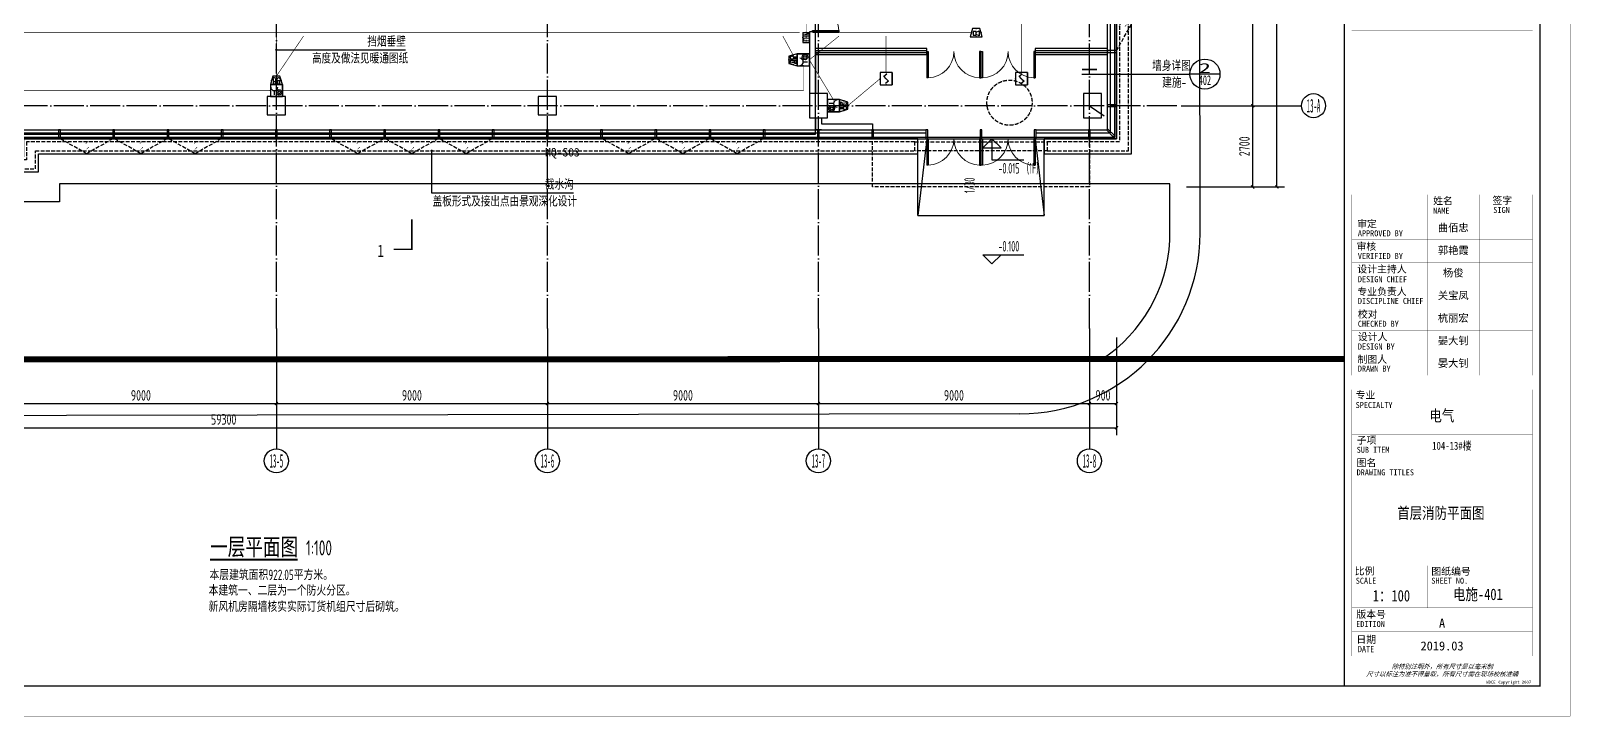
# Model space of a CAD drawing. Extents: x -1262219 to 73468, y -207485 to 163917.
# Drawn here: x -658030 to -606907, y -20288 to 2489 of the extents above; entities that cross this region are included whole.
import ezdxf
from ezdxf.enums import TextEntityAlignment as Align

# ---------------------------------------------------------------- set-up
doc = ezdxf.new("R2010")
doc.units = 0
doc.header["$LTSCALE"] = 500
doc.header["$MEASUREMENT"] = 0
for name, pattern in [('13#楼幕墙$0$DASH', [0.35, 0.25, -0.1]), ('X-104 13#平面$0$109 3#平面$0$DASH', [0.35, 0.25, -0.1]), ('X-104 13#平面$0$109-34 轴网$0$L1$0$$AUDIT_BAD_LTYPE1', [0]), ('X-104 13#平面$0$ACAD_ISO04W100', [30, 24, -3, 0, -3]), ('X-104 13#平面$0$ACAD_ISO05W100', [34, 24, -3, 0.5, -3, 0.5, -3]), ('X-104 13#平面$0$DASH', [0.35, 0.25, -0.1]), ('X-104 13#平面$0$DOTE', [2.42, 2, -0.2, 0.02, -0.2])]:
    doc.linetypes.add(name, pattern=pattern)
doc.layers.get('0').update_dxf_attribs({"linetype": 'CONTINUOUS'})
doc.layers.get('Defpoints').update_dxf_attribs({"linetype": 'CONTINUOUS'})
for name, color, linetype in [('13#楼幕墙$0$A-C_幕墙龙骨', 133, 'CONTINUOUS'), ('13#楼幕墙$0$A-C_玻璃幕墙', 140, 'CONTINUOUS'), ('13#楼幕墙$0$A-C_窗', 140, 'CONTINUOUS'), ('13#楼幕墙$0$A-C_门', 150, 'CONTINUOUS'), ('AXIS_TEXT', 7, 'CONTINUOUS'), ('EQUIP-消防', 3, 'CONTINUOUS'), ('SHEET_TEXT', 7, 'CONTINUOUS'), ('TEL_TEXT', 3, 'CONTINUOUS'), ('WIRE-消防', 4, 'TG_FS'), ('WIRE-消防广播', 6, 'TG_G'), ('WIRE-消防电源', 3, 'TG_FC'), ('WIRE-消防电话', 2, 'TG_FF'), ('WIRE-防火门监控', 1, 'TG_M2'), ('X-104 13#平面$0$01-标注_标高', 200, 'CONTINUOUS'), ('X-104 13#平面$0$01-标注_符号', 200, 'CONTINUOUS'), ('X-104 13#平面$0$01-标注_轴线坐标', 132, 'CONTINUOUS'), ('X-104 13#平面$0$02-TEXT_标注', 130, 'CONTINUOUS'), ('X-104 13#平面$0$02-TEXT_轴号', 7, 'CONTINUOUS'), ('X-104 13#平面$0$A-C_玻璃幕墙', 140, 'CONTINUOUS'), ('X-104 13#平面$0$A-C_门', 150, 'CONTINUOUS'), ('X-104 13#平面$0$A-E_楼梯', 171, 'CONTINUOUS'), ('X-104 13#平面$0$A-I_卫-洁具', 241, 'CONTINUOUS'), ('X-104 13#平面$0$A-O_散水', 134, 'CONTINUOUS'), ('X-104 13#平面$0$A-TECH_暖通', 6, 'CONTINUOUS'), ('X-104 13#平面$0$A-TECH_水', 3, 'CONTINUOUS'), ('X-104 13#平面$0$A-TECH_结构', 21, 'CONTINUOUS'), ('X-104 13#平面$0$A_AXIS-轴线', 36, 'X-104 13#平面$0$DOTE'), ('X-104 13#平面$0$A_STR-砌块墙', 121, 'CONTINUOUS'), ('X-104 13#平面$0$A_STR-砼柱', 51, 'CONTINUOUS'), ('X-104 13#平面$0$DIM_SYMB', 3, 'CONTINUOUS'), ('X-104 13#平面$0$DOOR_FIRE', 220, 'CONTINUOUS'), ('X-104 13#平面$0$M-用地 红线', 20, 'X-104 13#平面$0$ACAD_ISO04W100'), ('X-104 13#平面$0$M-绿化 首层轮廓', 197, 'CONTINUOUS'), ('X-104 13#平面$0$M-道路 边线', 151, 'CONTINUOUS')]:
    doc.layers.add(name, color=color, linetype=linetype)
doc.layers.add('X-104 13#平面$0$000套内', color=226, linetype='CONTINUOUS', lineweight=30, plot=False)
doc.styles.add('_TEL_DIM', font='SIMPLEX', dxfattribs={"width": 0.8, "height": 3.5, "bigfont": 'JD'})
doc.styles.add('COMPLEX', font='COMPLEX')
doc.styles.add('H-图名', font='', dxfattribs={"width": 0.8, "height": 9})
doc.styles.add('TG_LINETYPE', font='SIMPLEX', dxfattribs={"width": 0.8, "height": 3, "bigfont": 'HZTXT'})
doc.styles.add('X-104 13#平面$0$_TCH_AXIS', font='STXIHEI.TTF', dxfattribs={"width": 0.75})
doc.styles.add('X-104 13#平面$0$_TCH_DIM', font='ros1.shx', dxfattribs={"width": 0.8, "bigfont": 'jd.shx'})
doc.styles.add('X-104 13#平面$0$_TCH_DIM_T3', font='ros1.shx', dxfattribs={"width": 0.8, "bigfont": 'jd.shx'})
doc.styles.add('X-104 13#平面$0$_TCH_LABEL', font='STXIHEI.TTF', dxfattribs={"width": 0.75})
doc.styles.add('X-104 13#平面$0$_TCH_SPACE', font='STXIHEI.TTF', dxfattribs={"width": 0.75, "height": 5})
doc.styles.add('X-104 13#平面$0$Standard', font='ros1.shx', dxfattribs={"width": 0.75, "bigfont": 'jd.shx'})
doc.styles.add('华文细黑', font='STXIHEI.TTF', dxfattribs={"height": 10})
doc.styles.add('图签信息$0$华文细黑', font='STXIHEI.TTF', dxfattribs={"height": 10})
doc.styles.get('H-图名').set_extended_font_data('SimSun')
doc.linetypes.add('TG_FC', pattern='A,2,-0.6,["FC",TG_LINETYPE,S=0.1,R=0,X=-0.5,Y=-0.15],0', length=2.6)
doc.linetypes.add('TG_FF', pattern='A,2,-0.6,["FF",TG_LINETYPE,S=0.1,R=0,X=-0.5,Y=-0.15],0', length=2.6)
doc.linetypes.add('TG_FS', pattern='A,2,-0.6,["FS",TG_LINETYPE,S=0.1,R=0,X=-0.5,Y=-0.15],0', length=2.6)
doc.linetypes.add('TG_G', pattern='A,2,-0.45,["G",TG_LINETYPE,S=0.1,R=0,X=-0.35,Y=-0.15],0', length=2.45)
doc.linetypes.add('TG_M2', pattern='A,2,-0.6,["M2",TG_LINETYPE,S=0.1,R=0,X=-0.5,Y=-0.15],0', length=2.6)
doc.dimstyles.new('X-104 13#平面$0$_TCH_ARCH&&100', dxfattribs={"dimtxt": 350, "dimasz": 100, "dimexe": 250, "dimexo": 300, "dimgap": 100, "dimtad": 1, "dimdec": 0, "dimzin": 0, "dimdsep": 46, "dimtxsty": 'X-104 13#平面$0$_TCH_DIM_T3', "dimblk": 'X-104 13#平面$0$_ArchTick', "dimcen": 0.09, "dimclrt": 7, "dimazin": 2, "dimtfac": 1, "dimtdec": 0, "dimtix": 1, "dimtmove": 2, "dimatfit": 3, "dimfxl": 0, "dimtolj": 1, "dimtzin": 0, "dimarcsym": 0})

# ---------------------------------------------------------------- blocks, each defined once
blk = doc.blocks.new('图签信息$0$WDCE Copyright200X')
at = {"const_width": 0.016}
blk.add_lwpolyline([(-10.6, 1.26, 1), (-11.4, 1.26, 1)], format="xyb", close=True, dxfattribs=at)
at = {"style": '图签信息$0$华文细黑'}
for s, p in [('WDCE ', (-11.46, 0.5)), ('     Copyright ', (-3.51, 0.5))]:
    blk.add_text(s, height=1, dxfattribs=at).set_placement(p, align=Align.BOTTOM_RIGHT)
blk.add_text('c', height=0.6, dxfattribs=at).set_placement((-11.04, 1.35), align=Align.MIDDLE_CENTER)
blk.add_attdef('200X', text='', height=1, dxfattribs=at).set_placement((-0.45, 0.5), align=Align.BOTTOM_RIGHT)
blk = doc.blocks.new('图签信息')
at = {"const_width": 0.5}
blk.add_lwpolyline([(-65, 0), (0, 0), (0, 500.5), (-65, 500.5)], close=True, dxfattribs=at)
at = {"const_width": 0.05}
for points in [[(-62.5, 217.74), (-2.5, 217.74)], [(-62.5, 103.26), (-2.5, 103.26), (-2.5, 163.26), (-62.5, 163.26), (-62.5, 103.26)], [(-37.5, 163.26), (-37.5, 103.26)], [(-20, 163.26), (-20, 103.26)], [(-62.5, 155.76), (-2.5, 155.76)], [(-62.5, 148.26), (-2.5, 148.26)], [(-62.5, 140.76), (-2.5, 140.76)], [(-62.5, 133.26), (-2.5, 133.26)], [(-62.5, 125.76), (-2.5, 125.76)], [(-62.5, 118.26), (-2.5, 118.26)], [(-62.5, 110.76), (-2.5, 110.76)], [(-62.5, 98.5), (-2.5, 98.5), (-2.5, 10), (-62.5, 10), (-62.5, 98.5)], [(-62.5, 83.5), (-2.5, 83.5)], [(-62.5, 76), (-2.5, 76)], [(-62.5, 40), (-2.5, 40)], [(-37.5, 40), (-37.5, 26)], [(-62.5, 26), (-2.5, 26)], [(-62.5, 18), (-2.5, 18)]]:
    blk.add_lwpolyline(points, dxfattribs=at)
blk.add_blockref('图签信息$0$WDCE Copyright200X', (-2.5, 0)).add_auto_attribs({'200X': '2007'})
at = {"style": '图签信息$0$华文细黑'}
for s, height, p in [('姓名', 2.4, (-35.5, 162.47)), ('NAME', 2, (-35.5, 158.96)), ('签字', 2.4, (-15.81, 162.57)), ('SIGN', 2, (-15.5, 159.2)), ('审定', 2.4, (-60.73, 154.81)), ('APPROVED BY', 2, (-60.5, 151.44)), ('审核', 2.4, (-60.95, 147.29)), ('VERIFIED BY', 2, (-60.5, 143.91)), ('设计主持人', 2.4, (-60.68, 139.76)), ('DESIGN CHIEF', 2, (-60.5, 136.19)), ('专业负责人', 2.4, (-60.67, 132.26)), ('DISCIPLINE CHIEF', 2, (-60.5, 128.98)), ('校对', 2.4, (-60.5, 124.76)), ('CHECKED BY', 2, (-60.5, 121.37)), ('设计人', 2.4, (-60.5, 117.26)), ('DESIGN BY', 2, (-60.5, 113.83)), ('制图人', 2.4, (-60.61, 109.76)), ('DRAWN BY', 2, (-60.5, 106.5)), ('专业', 2.4, (-61.23, 97.93)), ('SPECIALTY', 2, (-61.23, 94.38)), ('子项', 2.4, (-60.88, 82.92)), ('SUB ITEM', 2, (-60.88, 79.5)), ('DRAWING TITLES', 2, (-60.91, 72)), ('图名', 2.4, (-60.91, 75.41)), ('比例', 2.4, (-61.56, 39.42)), ('SCALE', 2, (-61.19, 36)), ('SHEET NO.', 2, (-36.1, 36)), ('图纸编号', 2.4, (-36.1, 39.32)), ('版本号', 2.4, (-61, 25.03)), ('EDITION', 2, (-61.06, 21.61)), ('日期', 2.4, (-61, 16.68)), ('DATE', 2, (-60.5, 13.26))]:
    blk.add_text(s, height=height, dxfattribs=at).set_placement(p, align=Align.TOP_LEFT)
at = {"color": 4, "style": '图签信息$0$华文细黑'}
for s, p in [('A', (-32.53, 19.4)), ('2019.03', (-32.53, 11.84))]:
    blk.add_text(s, height=3, dxfattribs=at).set_placement(p, align=Align.CENTER)
at = {"style": '图签信息$0$华文细黑', "oblique": 20}
for s, p in [('除特别注明外，所有尺寸是以毫米制', (-32.5, 6.5)), ('尺寸以标注为准不得量取，所有尺寸需在现场校核准确', (-32.5, 4))]:
    blk.add_text(s, height=1.5, dxfattribs=at).set_placement(p, align=Align.MIDDLE_CENTER)
blk = doc.blocks.new('图签-A1')
at = {"color": 2}
blk.add_blockref('图签信息', (0, 0), dxfattribs=at)
blk = doc.blocks.new('图框-A1')
for points, const_width in [([(0, 0), (841, 0), (841, 594), (0, 594)], 0.05), ([(766, 584), (25, 584), (25, 10), (766, 10)], 0.5)]:
    blk.add_lwpolyline(points, close=True, dxfattribs=dict(const_width=const_width))
at = {"const_width": 0.05}
blk.add_lwpolyline([(420.5, 0), (420.5, 2)], dxfattribs=at)
blk = doc.blocks.new('_AXISO')
blk.add_circle((0, 0), 0.5)
at = {"layer": 'AXIS_TEXT', "style": 'COMPLEX', "width": 1.041667}
blk.add_attdef('A', text='', height=0.56, dxfattribs=at).set_placement((-0.25, -0.28), (0.25, -0.28), align=Align.FIT)
blk = doc.blocks.new('X-104 13#平面$0$_ArchTick')
at = {"color": 0, "linetype": 'ByBlock', "const_width": 0.4}
blk.add_lwpolyline([(-0.5, -0.5), (0.5, 0.5)], dxfattribs=at)
blk = doc.blocks.new('*D169')
at = {"layer": 'Defpoints', "color": 0}
for p in [(-900, -7401), (58400, -7401), (58400, -10701)]:
    blk.add_point(p, dxfattribs=at)
at = {"layer": 'X-104 13#平面$0$01-标注_轴线坐标', "color": 0, "lineweight": -2}
for p, q in [((-900, -7701), (-900, -10951)), ((58400, -7701), (58400, -10951)), ((-900, -10701), (58400, -10701))]:
    blk.add_line(p, q, dxfattribs=at)
at = {"layer": 'X-104 13#平面$0$01-标注_轴线坐标', "color": 0, "lineweight": -2, "xscale": 100, "yscale": 100, "zscale": 100, "rotation": 180}
blk.add_blockref('X-104 13#平面$0$_ArchTick', (-900, -10701), dxfattribs=at)
at = {"layer": 'X-104 13#平面$0$01-标注_轴线坐标', "color": 0, "lineweight": -2, "xscale": 100, "yscale": 100, "zscale": 100}
blk.add_blockref('X-104 13#平面$0$_ArchTick', (58400, -10701), dxfattribs=at)
at = {"layer": 'X-104 13#平面$0$01-标注_轴线坐标', "color": 7, "insert": (28750, -10426), "char_height": 350, "attachment_point": 5, "style": 'X-104 13#平面$0$_TCH_DIM_T3'}
blk.add_mtext('\\A1;59300', dxfattribs=at)
blk = doc.blocks.new('*D174')
at = {"layer": 'Defpoints', "color": 0}
for p in [(21500, -7401), (30500, -7401), (30500, -9901)]:
    blk.add_point(p, dxfattribs=at)
at = {"layer": 'X-104 13#平面$0$01-标注_轴线坐标', "color": 0, "lineweight": -2}
for p, q in [((21500, -7701), (21500, -10151)), ((30500, -7701), (30500, -10151)), ((21500, -9901), (30500, -9901))]:
    blk.add_line(p, q, dxfattribs=at)
at = {"layer": 'X-104 13#平面$0$01-标注_轴线坐标', "color": 0, "lineweight": -2, "xscale": 100, "yscale": 100, "zscale": 100, "rotation": 180}
blk.add_blockref('X-104 13#平面$0$_ArchTick', (21500, -9901), dxfattribs=at)
at = {"layer": 'X-104 13#平面$0$01-标注_轴线坐标', "color": 0, "lineweight": -2, "xscale": 100, "yscale": 100, "zscale": 100}
blk.add_blockref('X-104 13#平面$0$_ArchTick', (30500, -9901), dxfattribs=at)
at = {"layer": 'X-104 13#平面$0$01-标注_轴线坐标', "color": 7, "insert": (26000, -9626), "char_height": 350, "attachment_point": 5, "style": 'X-104 13#平面$0$_TCH_DIM_T3'}
blk.add_mtext('\\A1;9000', dxfattribs=at)
blk = doc.blocks.new('*D175')
at = {"layer": 'Defpoints', "color": 0}
for p in [(30500, -7401), (39500, -7401), (39500, -9901)]:
    blk.add_point(p, dxfattribs=at)
at = {"layer": 'X-104 13#平面$0$01-标注_轴线坐标', "color": 0, "lineweight": -2}
for p, q in [((30500, -7701), (30500, -10151)), ((39500, -7701), (39500, -10151)), ((30500, -9901), (39500, -9901))]:
    blk.add_line(p, q, dxfattribs=at)
at = {"layer": 'X-104 13#平面$0$01-标注_轴线坐标', "color": 0, "lineweight": -2, "xscale": 100, "yscale": 100, "zscale": 100, "rotation": 180}
blk.add_blockref('X-104 13#平面$0$_ArchTick', (30500, -9901), dxfattribs=at)
at = {"layer": 'X-104 13#平面$0$01-标注_轴线坐标', "color": 0, "lineweight": -2, "xscale": 100, "yscale": 100, "zscale": 100}
blk.add_blockref('X-104 13#平面$0$_ArchTick', (39500, -9901), dxfattribs=at)
at = {"layer": 'X-104 13#平面$0$01-标注_轴线坐标', "color": 7, "insert": (35000, -9626), "char_height": 350, "attachment_point": 5, "style": 'X-104 13#平面$0$_TCH_DIM_T3'}
blk.add_mtext('\\A1;9000', dxfattribs=at)
blk = doc.blocks.new('*D176')
at = {"layer": 'Defpoints', "color": 0}
for p in [(39500, -7401), (48500, -7401), (48500, -9901)]:
    blk.add_point(p, dxfattribs=at)
at = {"layer": 'X-104 13#平面$0$01-标注_轴线坐标', "color": 0, "lineweight": -2}
for p, q in [((39500, -7701), (39500, -10151)), ((48500, -7701), (48500, -10151)), ((39500, -9901), (48500, -9901))]:
    blk.add_line(p, q, dxfattribs=at)
at = {"layer": 'X-104 13#平面$0$01-标注_轴线坐标', "color": 0, "lineweight": -2, "xscale": 100, "yscale": 100, "zscale": 100, "rotation": 180}
blk.add_blockref('X-104 13#平面$0$_ArchTick', (39500, -9901), dxfattribs=at)
at = {"layer": 'X-104 13#平面$0$01-标注_轴线坐标', "color": 0, "lineweight": -2, "xscale": 100, "yscale": 100, "zscale": 100}
blk.add_blockref('X-104 13#平面$0$_ArchTick', (48500, -9901), dxfattribs=at)
at = {"layer": 'X-104 13#平面$0$01-标注_轴线坐标', "color": 7, "insert": (44000, -9626), "char_height": 350, "attachment_point": 5, "style": 'X-104 13#平面$0$_TCH_DIM_T3'}
blk.add_mtext('\\A1;9000', dxfattribs=at)
blk = doc.blocks.new('*D177')
at = {"layer": 'Defpoints', "color": 0}
for p in [(48500, -7401), (57500, -7401), (57500, -9901)]:
    blk.add_point(p, dxfattribs=at)
at = {"layer": 'X-104 13#平面$0$01-标注_轴线坐标', "color": 0, "lineweight": -2}
for p, q in [((48500, -7701), (48500, -10151)), ((57500, -7701), (57500, -10151)), ((48500, -9901), (57500, -9901))]:
    blk.add_line(p, q, dxfattribs=at)
at = {"layer": 'X-104 13#平面$0$01-标注_轴线坐标', "color": 0, "lineweight": -2, "xscale": 100, "yscale": 100, "zscale": 100, "rotation": 180}
blk.add_blockref('X-104 13#平面$0$_ArchTick', (48500, -9901), dxfattribs=at)
at = {"layer": 'X-104 13#平面$0$01-标注_轴线坐标', "color": 0, "lineweight": -2, "xscale": 100, "yscale": 100, "zscale": 100}
blk.add_blockref('X-104 13#平面$0$_ArchTick', (57500, -9901), dxfattribs=at)
at = {"layer": 'X-104 13#平面$0$01-标注_轴线坐标', "color": 7, "insert": (53000, -9626), "char_height": 350, "attachment_point": 5, "style": 'X-104 13#平面$0$_TCH_DIM_T3'}
blk.add_mtext('\\A1;9000', dxfattribs=at)
blk = doc.blocks.new('*D178')
at = {"layer": 'Defpoints', "color": 0}
for p in [(57500, -7401), (58400, -7401), (58400, -9901)]:
    blk.add_point(p, dxfattribs=at)
at = {"layer": 'X-104 13#平面$0$01-标注_轴线坐标', "color": 0, "lineweight": -2}
for p, q in [((57500, -7701), (57500, -10151)), ((58400, -7701), (58400, -10151)), ((57500, -9901), (58400, -9901))]:
    blk.add_line(p, q, dxfattribs=at)
at = {"layer": 'X-104 13#平面$0$01-标注_轴线坐标', "color": 0, "lineweight": -2, "xscale": 100, "yscale": 100, "zscale": 100, "rotation": 180}
blk.add_blockref('X-104 13#平面$0$_ArchTick', (57500, -9901), dxfattribs=at)
at = {"layer": 'X-104 13#平面$0$01-标注_轴线坐标', "color": 0, "lineweight": -2, "xscale": 100, "yscale": 100, "zscale": 100}
blk.add_blockref('X-104 13#平面$0$_ArchTick', (58400, -9901), dxfattribs=at)
at = {"layer": 'X-104 13#平面$0$01-标注_轴线坐标', "color": 7, "insert": (57950, -9626), "char_height": 350, "attachment_point": 5, "style": 'X-104 13#平面$0$_TCH_DIM_T3'}
blk.add_mtext('\\A1;900', dxfattribs=at)
blk = doc.blocks.new('*D189')
at = {"layer": 'Defpoints', "color": 0}
for p in [(60425, 23235), (63725, 23235), (60425, -2700)]:
    blk.add_point(p, dxfattribs=at)
at = {"layer": 'X-104 13#平面$0$01-标注_轴线坐标', "color": 0, "lineweight": -2}
for p, q in [((60725, 23235), (63975, 23235)), ((63725, -2700), (63725, 23235)), ((60725, -2700), (63975, -2700))]:
    blk.add_line(p, q, dxfattribs=at)
at = {"layer": 'X-104 13#平面$0$01-标注_轴线坐标', "color": 0, "lineweight": -2, "xscale": 100, "yscale": 100, "zscale": 100}
for p, rotation in [((63725, 23235), 90), ((63725, -2700), 270)]:
    blk.add_blockref('X-104 13#平面$0$_ArchTick', p, dxfattribs=dict(at, rotation=rotation))
at = {"layer": 'X-104 13#平面$0$01-标注_轴线坐标', "color": 7, "insert": (63450, 10268), "char_height": 350, "attachment_point": 5, "rotation": 90, "style": 'X-104 13#平面$0$_TCH_DIM_T3'}
blk.add_mtext('\\A1;25935', dxfattribs=at)
blk = doc.blocks.new('*D190')
at = {"layer": 'Defpoints', "color": 0}
for p in [(60425, 0), (62925, 0), (60425, -2700)]:
    blk.add_point(p, dxfattribs=at)
at = {"layer": 'X-104 13#平面$0$01-标注_轴线坐标', "color": 0, "lineweight": -2}
for p, q in [((60725, 0), (63175, 0)), ((62925, -2700), (62925, 0)), ((60725, -2700), (63175, -2700))]:
    blk.add_line(p, q, dxfattribs=at)
at = {"layer": 'X-104 13#平面$0$01-标注_轴线坐标', "color": 0, "lineweight": -2, "xscale": 100, "yscale": 100, "zscale": 100}
for p, rotation in [((62925, 0), 90), ((62925, -2700), 270)]:
    blk.add_blockref('X-104 13#平面$0$_ArchTick', p, dxfattribs=dict(at, rotation=rotation))
at = {"layer": 'X-104 13#平面$0$01-标注_轴线坐标', "color": 7, "insert": (62650, -1350), "char_height": 350, "attachment_point": 5, "rotation": 90, "style": 'X-104 13#平面$0$_TCH_DIM_T3'}
blk.add_mtext('\\A1;2700', dxfattribs=at)
blk = doc.blocks.new('*D191')
at = {"layer": 'Defpoints', "color": 0}
for p in [(60425, 9000), (62925, 9000), (60425, 0)]:
    blk.add_point(p, dxfattribs=at)
at = {"layer": 'X-104 13#平面$0$01-标注_轴线坐标', "color": 0, "lineweight": -2}
for p, q in [((60725, 9000), (63175, 9000)), ((62925, 0), (62925, 9000)), ((60725, 0), (63175, 0))]:
    blk.add_line(p, q, dxfattribs=at)
at = {"layer": 'X-104 13#平面$0$01-标注_轴线坐标', "color": 0, "lineweight": -2, "xscale": 100, "yscale": 100, "zscale": 100}
for p, rotation in [((62925, 9000), 90), ((62925, 0), 270)]:
    blk.add_blockref('X-104 13#平面$0$_ArchTick', p, dxfattribs=dict(at, rotation=rotation))
at = {"layer": 'X-104 13#平面$0$01-标注_轴线坐标', "color": 7, "insert": (62650, 4500), "char_height": 350, "attachment_point": 5, "rotation": 90, "style": 'X-104 13#平面$0$_TCH_DIM_T3'}
blk.add_mtext('\\A1;9000', dxfattribs=at)
blk = doc.blocks.new('13#楼幕墙$0$A$C62EA228A')
at = {"linetype": '13#楼幕墙$0$DASH'}
blk.add_lwpolyline([(10, -300), (-860, -797), (-1730, -300)], dxfattribs=at)
at = {"layer": '13#楼幕墙$0$A-C_玻璃幕墙', "color": 1}
blk.add_lwpolyline([(-889, -674, 0, 25, 0), (-792, -580, 0, 0, 0), (-890, -456, 25, 0, 0), (-786, -374, 0, 0, 0)], format="xyseb", dxfattribs=at)
blk = doc.blocks.new('13#楼幕墙$0$A$C7A413A1D')
blk.add_lwpolyline([(-70, -300), (-10, -300), (-10, 0), (-70, 0)], close=True)
blk = doc.blocks.new('13#楼幕墙$0$$DorLib2D$00000002')
for p, q in [((-0.5, 0), (-0.5, 0.4875)), ((-0.475, 0.4875), (-0.5, 0.4875)), ((-0.475, 0), (-0.475, 0.4875)), ((0.475, 0), (0.475, 0.4875)), ((0.475, 0.4875), (0.5, 0.4875)), ((0.5, 0), (0.5, 0.4875)), ((-0.5, 0), (-0.475, 0)), ((0.5, 0), (0.475, 0))]:
    blk.add_line(p, q)
at = {"lineweight": 13}
for centre, start, end in [((-0.4875, 0), 0, 88.53072), ((0.4875, 0), 91.46928, 180)]:
    blk.add_arc(centre, 0.4875, start, end, dxfattribs=at)
blk = doc.blocks.new('13#楼幕墙')
at = {"layer": '13#楼幕墙$0$A-C_幕墙龙骨'}
blk.add_lwpolyline([(58118, -782), (58082, -818), (58294, -1030), (58330, -994)], close=True, dxfattribs=at)
at = {"layer": '13#楼幕墙$0$A-C_玻璃幕墙'}
for p, q in [((58100, -800), (58100, 18820)), ((58200, -900), (58200, 10770)), ((58350, -1050), (58350, 10770)), ((21800, -800), (52070, -800)), ((21900, -900), (52070, -900)), ((55730, -800), (58100, -800)), ((55730, -900), (58200, -900)), ((22050, -1050), (52070, -1050)), ((55730, -1050), (58350, -1050))]:
    blk.add_line(p, q, dxfattribs=at)
blk.add_lwpolyline([(4493, 15500), (-900, 15500), (-900, -1700), (22100, -1700), (22100, -1100), (58400, -1100), (58400, 18960), (53293, 23245), (37800, 14300), (37800, 10200), (12500, 10200), (4493, 15500)], dxfattribs=at)
at = {"layer": '13#楼幕墙$0$A-C_幕墙龙骨', "rotation": 90}
for p in [(58100, 1840), (58100, 40)]:
    blk.add_blockref('13#楼幕墙$0$A$C7A413A1D', p, dxfattribs=at)
at = {"layer": '13#楼幕墙$0$A-C_幕墙龙骨'}
for p in [(23340, -800), (25140, -800), (26940, -800), (28740, -800), (30540, -800), (32340, -800), (34140, -800), (35940, -800), (37740, -800), (39540, -800), (41340, -800), (43140, -800), (44940, -800), (46740, -800), (48540, -800), (50340, -800), (52140, -800), (53940, -800), (55740, -800), (57540, -800)]:
    blk.add_blockref('13#楼幕墙$0$A$C7A413A1D', p, dxfattribs=at)
at = {"layer": '13#楼幕墙$0$A-C_窗', "xscale": -1, "rotation": 90}
blk.add_blockref('13#楼幕墙$0$A$C62EA228A', (58100, 1840), dxfattribs=at)
at = {"layer": '13#楼幕墙$0$A-C_窗'}
for p in [(25060, -800), (26860, -800), (28660, -800), (34060, -800), (35860, -800), (37660, -800), (43060, -800), (44860, -800), (46660, -800)]:
    blk.add_blockref('13#楼幕墙$0$A$C62EA228A', p, dxfattribs=at)
at = {"layer": '13#楼幕墙$0$A-C_门', "xscale": -1800, "yscale": -1800, "zscale": 100}
for p in [(53000, -1100), (54800, -1100)]:
    blk.add_blockref('13#楼幕墙$0$$DorLib2D$00000002', p, dxfattribs=at)
blk = doc.blocks.new('X-104 13#平面$0$A$C55540B70')
at = {"layer": 'X-104 13#平面$0$A-TECH_水'}
blk.add_lwpolyline([(0, 0), (496, -338)], dxfattribs=at)
blk = doc.blocks.new('X-104 13#平面$0$A$C0BB3323F')
at = {"layer": 'Defpoints'}
blk.add_lwpolyline([(59300, 600), (59300, 20660), (54205, 24935), (38700, 16000), (38700, 11900), (13400, 11900), (5393, 17200), (0, 17200), (0, 0), (23000, 0), (23000, 600)], close=True, dxfattribs=at)
at = {"layer": 'X-104 13#平面$0$M-用地 红线', "ltscale": 0.05, "const_width": 200}
blk.add_lwpolyline([(-7235, -1505), (-2249, -6741), (66865, -6716)], dxfattribs=at)
at = {"layer": 'X-104 13#平面$0$M-绿化 首层轮廓'}
for p, q in [((61076, -900), (24200, -900)), ((24200, -900), (24200, -1500)), ((61070, -2786), (61076, -900)), ((24200, -1500), (-1500, -1500)), ((-2249, -6741), (58823, -6719))]:
    blk.add_line(p, q, dxfattribs=at)
blk.add_arc((56076, -2541), 5000, 303.3233, 357.2011, dxfattribs=at)
at = {"layer": 'X-104 13#平面$0$M-道路 边线', "ltscale": 0.5}
for p, q in [((62076, -2539), (62069, 17786)), ((56087, -8541), (56087, -8541))]:
    blk.add_line(p, q, dxfattribs=at)
at = {"layer": 'X-104 13#平面$0$M-道路 边线', "ltscale": 0.02}
blk.add_lwpolyline([(56087, -8541), (-7235, -8649)], dxfattribs=at)
at = {"layer": 'X-104 13#平面$0$M-道路 边线', "ltscale": 0.5}
blk.add_arc((56076, -2541), 6000, 270.0977, 0.0204, dxfattribs=at)
blk = doc.blocks.new('X-104 13#平面$0$$DorLib2D$00000002')
for p, q in [((-0.5, 0), (-0.5, 0.4875)), ((-0.475, 0.4875), (-0.5, 0.4875)), ((-0.475, 0), (-0.475, 0.4875)), ((0.475, 0), (0.475, 0.4875)), ((0.475, 0.4875), (0.5, 0.4875)), ((0.5, 0), (0.5, 0.4875)), ((-0.5, 0), (-0.475, 0)), ((0.5, 0), (0.475, 0))]:
    blk.add_line(p, q)
at = {"lineweight": 13}
for centre, start, end in [((-0.4875, 0), 0, 88.53072), ((0.4875, 0), 91.46928, 180)]:
    blk.add_arc(centre, 0.4875, start, end, dxfattribs=at)
blk = doc.blocks.new('_FZHK')
blk.add_lwpolyline([(-0.5, -0.5), (0.5, -0.5), (0.5, 0.5), (-0.5, 0.5)], close=True)
blk = doc.blocks.new('$equip_U$00000201(HT0787)')
at = {"color": 3}
for p, q in [((0.5, 0.5), (-0.5, 0.5)), ((-0.5, 0.5), (-0.5, -0.5)), ((-0.2, 0.2), (0.05, 0.4)), ((0, 0), (-0.2, 0.2)), ((0, 0), (0.2, -0.2)), ((0.5, -0.5), (0.5, 0.5)), ((-0.5, -0.5), (0.5, -0.5)), ((0.2, -0.2), (-0.05, -0.4))]:
    blk.add_line(p, q, dxfattribs=at)
for points, const_width in [([(-0.5, 0.5), (0.5, 0.5)], 0.025), ([(-0.5, -0.5), (-0.5, 0.5)], 0.025), ([(0.05, 0.4), (-0.2, 0.2), (0.2, -0.2), (-0.05, -0.4)], 0.0125), ([(0.5, 0.5), (0.5, -0.5)], 0.025), ([(0.5, -0.5), (-0.5, -0.5)], 0.025)]:
    blk.add_lwpolyline(points, dxfattribs=dict(at, const_width=const_width))
blk.add_lwpolyline([(0.5, 0.5), (0.5, -0.5)], dxfattribs=at)
for p in [(-0.5, 0), (0, 0.5), (0.5, 0), (0, -0.5)]:
    blk.add_point(p)
at = {"color": 7, "style": '_TEL_DIM', "flags": 1}
blk.add_attdef('A', text='', height=0.000025, dxfattribs=at).set_placement((0, 0), align=Align.MIDDLE_CENTER)
blk = doc.blocks.new('$equip_U$00000276(HT0787)')
at = {"color": 3}
for p, q in [((-0.5, 1), (-0.5, 0)), ((0.5, 1), (-0.5, 1)), ((-0.5, 0), (0.5, 0)), ((0.5, 0), (0.5, 1))]:
    blk.add_line(p, q, dxfattribs=at)
blk.add_line((-0.17, 0.5), (-0.17, 0.15))
at = {"color": 3, "const_width": 0.025}
for points in [[(-0.5, 0), (-0.5, 1)], [(-0.5, 1), (0.5, 1)], [(0.5, 0), (-0.5, 0)], [(0.5, 1), (0.5, 0)]]:
    blk.add_lwpolyline(points, dxfattribs=at)
at = {"color": 3}
blk.add_lwpolyline([(0.5, 1), (0.5, 0)], dxfattribs=at)
for radius in [0.226, 0.113]:
    blk.add_circle((0.23, 0.36), radius)
blk.add_arc((-0.17, 0.8), 0.3, 180, 0)
for p in [(-0.5, 0.5), (0, 1), (0, 0), (0.5, 0.5)]:
    blk.add_point(p)
at = {"color": 7, "style": '_TEL_DIM', "flags": 1}
for tag in ['A', 'REMARK']:
    blk.add_attdef(tag, text='', height=0.000025, dxfattribs=at).set_placement((0, 0), align=Align.MIDDLE_CENTER)
blk = doc.blocks.new('$equip_U$00000160(HT0787)')
at = {"color": 1}
for p, q in [((-0.3, 0.7), (-0.5, 0)), ((-0.5, 0), (0.5, 0)), ((0.3, 0.7), (-0.3, 0.7)), ((-0.27, 0.63), (-0.05, 0.53)), ((-0.22, 0.23), (-0.27, 0.63)), ((-0.05, 0.23), (-0.27, 0.23)), ((-0.27, 0.23), (-0.27, 0.06)), ((-0.27, 0.06), (-0.05, 0.06)), ((-0.05, 0.53), (-0.1, 0.23)), ((-0.05, 0.06), (-0.05, 0.23)), ((0, 0.7), (0, 0)), ((0.11, 0.05), (0.11, 0.34)), ((0.26, 0.05), (0.11, 0.05)), ((0.26, 0.34), (0.26, 0.05)), ((0.5, 0), (0.3, 0.7))]:
    blk.add_line(p, q, dxfattribs=at)
at = {"color": 1, "const_width": 0.0125}
blk.add_lwpolyline([(-0.3, 0.7), (-0.5, 0), (0.5, 0), (0.3, 0.7), (-0.3, 0.7)], dxfattribs=at)
at = {"color": 1}
blk.add_circle((0.19, 0.45), 0.139, dxfattribs=at)
for p in [(-0.4, 0.35), (0, 0.7), (0, 0), (0.4, 0.35)]:
    blk.add_point(p)
at = {"color": 7, "style": '_TEL_DIM', "flags": 1}
blk.add_attdef('A', text='', height=0.000025, dxfattribs=at).set_placement((0, 0), align=Align.MIDDLE_CENTER)
blk = doc.blocks.new('$equip_U$00000153(HT0787)')
at = {"color": 4}
for p, q in [((-0.3, 0.35), (-0.5, -0.35)), ((0.3, 0.35), (-0.3, 0.35)), ((-0.25, 0.1), (-0.25, -0.2)), ((0, 0.1), (-0.25, 0.1)), ((0, 0.05), (0.25, 0.15)), ((0, -0.2), (0, 0.1)), ((0.25, 0.15), (0.25, -0.25)), ((0.5, -0.35), (0.3, 0.35)), ((-0.5, -0.35), (0.5, -0.35)), ((-0.25, -0.2), (0, -0.2)), ((0.25, -0.25), (0, -0.15))]:
    blk.add_line(p, q, dxfattribs=at)
at = {"color": 4, "const_width": 0.0125}
blk.add_lwpolyline([(-0.3, 0.35), (-0.5, -0.35), (0.5, -0.35), (0.3, 0.35), (-0.3, 0.35)], dxfattribs=at)
for p in [(-0.4, 0), (0, 0.35), (0.4, 0), (0, -0.35)]:
    blk.add_point(p)
at = {"color": 7, "style": '_TEL_DIM', "flags": 1}
blk.add_attdef('A', text='', height=0.000025, dxfattribs=at).set_placement((0, 0), align=Align.MIDDLE_CENTER)
blk = doc.blocks.new('$equip_U$00000395(HT0787)')
at = {"color": 3}
for p, q in [((0.41, 0.53), (-0.41, 0.53)), ((-0.41, 0.53), (-0.41, 0)), ((-0.41, 0), (0.41, 0)), ((0.41, 0.53), (0.41, 0))]:
    blk.add_line(p, q, dxfattribs=at)
for p in [(-0.41, 0.26), (0, 0.53), (0.41, 0.26)]:
    blk.add_point(p)
at = {"color": 3, "style": '_TEL_DIM', "width": 0.6}
blk.add_text('FHM', height=0.4, dxfattribs=at).set_placement((-0.33, 0.06))
at = {"color": 7, "style": '_TEL_DIM', "flags": 1}
for tag in ['A', 'REMARK']:
    blk.add_attdef(tag, text='', height=0.000025, dxfattribs=at).set_placement((0, 0), align=Align.MIDDLE_CENTER)
blk = doc.blocks.new('X-104 13#平面$0$轴网')
at = {"layer": 'X-104 13#平面$0$01-标注_轴线坐标'}
for p, q in [((60543.5, 0), (64543.5, 0)), ((30500, -7401), (30500, -11401)), ((39500, -7401), (39500, -11401)), ((48500, -7401), (48500, -11401)), ((57500, -7401), (57500, -11401))]:
    blk.add_line(p, q, dxfattribs=at)
at = {"layer": 'X-104 13#平面$0$A_AXIS-轴线', "linetype": 'X-104 13#平面$0$DOTE'}
for p, q in [((30500, -7401), (30500, 24620.3)), ((39500, -7401), (39500, 24620.3)), ((48500, -7401), (48500, 24620.3)), ((57500, -7401), (57500, 24620.3)), ((60408.4, 0), (-2925, 0))]:
    blk.add_line(p, q, dxfattribs=at)
at = {"layer": 'X-104 13#平面$0$01-标注_轴线坐标'}
ref = blk.add_blockref('_AXISO', (64943.5, 0), dxfattribs=dict(at, xscale=800, yscale=800, zscale=800))
ref.add_attrib('A', '13-A', dxfattribs={"layer": 'X-104 13#平面$0$02-TEXT_轴号', "height": 452.55, "style": 'X-104 13#平面$0$_TCH_AXIS', "width": 0.456881}).set_placement((64717.2, -226.3), (65169.7, -226.3), align=Align.FIT)
ref = blk.add_blockref('_AXISO', (30500, -11801), dxfattribs=dict(at, xscale=800, yscale=800, zscale=800))
ref.add_attrib('A', '13-5', dxfattribs={"layer": 'X-104 13#平面$0$02-TEXT_轴号', "height": 452.55, "style": 'X-104 13#平面$0$_TCH_AXIS', "width": 0.499498}).set_placement((30273.7, -12027.3), (30726.3, -12027.3), align=Align.FIT)
ref = blk.add_blockref('_AXISO', (39500, -11801), dxfattribs=dict(at, xscale=800, yscale=800, zscale=800))
ref.add_attrib('A', '13-6', dxfattribs={"layer": 'X-104 13#平面$0$02-TEXT_轴号', "height": 452.55, "style": 'X-104 13#平面$0$_TCH_AXIS', "width": 0.499498}).set_placement((39273.7, -12027.3), (39726.3, -12027.3), align=Align.FIT)
ref = blk.add_blockref('_AXISO', (48500, -11801), dxfattribs=dict(at, xscale=800, yscale=800, zscale=800))
ref.add_attrib('A', '13-7', dxfattribs={"layer": 'X-104 13#平面$0$02-TEXT_轴号', "height": 452.55, "style": 'X-104 13#平面$0$_TCH_AXIS', "width": 0.499498}).set_placement((48273.7, -12027.3), (48726.3, -12027.3), align=Align.FIT)
ref = blk.add_blockref('_AXISO', (57500, -11801), dxfattribs=dict(at, xscale=800, yscale=800, zscale=800))
ref.add_attrib('A', '13-8', dxfattribs={"layer": 'X-104 13#平面$0$02-TEXT_轴号', "height": 452.55, "style": 'X-104 13#平面$0$_TCH_AXIS', "width": 0.499498}).set_placement((57273.7, -12027.3), (57726.3, -12027.3), align=Align.FIT)
for p1, p2, distance, text, picture, middle in [((60425, -2700), (60425, 23235.1), -3300, '25935', '*D189', (63450, 10267.5)), ((60425, 0), (60425, 9000), -2500, '9000', '*D191', (62650, 4500)), ((60425, -2700), (60425, 0), -2500, '2700', '*D190', (62650, -1350)), ((-900, -7401), (58400, -7401), -3300, '59300', '*D169', (28750, -10426)), ((21500, -7401), (30500, -7401), -2500, '9000', '*D174', (26000, -9626)), ((30500, -7401), (39500, -7401), -2500, '9000', '*D175', (35000, -9626)), ((39500, -7401), (48500, -7401), -2500, '9000', '*D176', (44000, -9626)), ((48500, -7401), (57500, -7401), -2500, '9000', '*D177', (53000, -9626)), ((57500, -7401), (58400, -7401), -2500, '900', '*D178', (57950, -9626))]:
    dim = blk.add_aligned_dim(p1=p1, p2=p2, distance=distance, text=text, dimstyle='X-104 13#平面$0$_TCH_ARCH&&100', dxfattribs=at)
    dim.commit()
    dim.dimension.update_dxf_attribs({"geometry": picture, "text_midpoint": middle})
blk = doc.blocks.new('X-104 13#平面')
at = {"layer": 'X-104 13#平面$0$000套内'}
blk.add_lwpolyline([(7100, -1550), (21950, -1550), (21950, -950), (48400, -950), (48400, 11050), (53400, 11050), (53400, 18100), (58250, 18100), (58250, 18890), (53289.1, 23052.7), (37950, 14213.3), (37950, 10050), (12454.9, 10050), (4447.4, 15350), (4100, 15350), (4100, 6300), (7100, 6300), (7100, -1550)], dxfattribs=at)
at = {"layer": 'X-104 13#平面$0$01-标注_标高'}
for p, q in [((54265.2, -1100), (53965.2, -1400)), ((53965.2, -1400), (54565.2, -1400)), ((54265.2, -1100), (54565.2, -1400)), ((54265.2, -1100), (54265.2, -1800)), ((54265.2, -1800), (55321.8, -1800)), ((54265.2, -5251.9), (53965.2, -4951.9)), ((53965.2, -4951.9), (55321.8, -4951.9)), ((54265.2, -5251.9), (54565.2, -4951.9))]:
    blk.add_line(p, q, dxfattribs=at)
at = {"layer": 'X-104 13#平面$0$01-标注_符号'}
for p, q in [((30500, 1855.1), (31685.3, 1855.1)), ((31685.3, 1855.1), (34792.6, 1855.1)), ((57250, 1050), (59253.1, 1050)), ((59253.1, 1050), (60837.3, 1050)), ((61837.3, 1050), (60837.3, 1050)), ((35656.4, -1500), (35656.4, -2896.3)), ((35656.4, -2896.3), (40365.8, -2896.3))]:
    blk.add_line(p, q, dxfattribs=at)
at = {"layer": 'X-104 13#平面$0$01-标注_符号', "const_width": 40}
for points in [[(30480, 1855.1, 1), (30520, 1855.1, 1)], [(35656.4, -1480, 1), (35656.4, -1520, 1)]]:
    blk.add_lwpolyline(points, format="xyb", close=True, dxfattribs=at)
at = {"layer": 'X-104 13#平面$0$01-标注_符号', "const_width": 50}
for points in [[(57250, 1200), (57750, 1200)], [(34400, -4773.1), (35000, -4773.1), (35000, -3773.1)]]:
    blk.add_lwpolyline(points, dxfattribs=at)
at = {"layer": 'X-104 13#平面$0$01-标注_符号', "linetype": 'X-104 13#平面$0$109-34 轴网$0$L1$0$$AUDIT_BAD_LTYPE1'}
blk.add_lwpolyline([(53824.3, -2076.5, 0, 0, 0), (53824.3, -2886.7, 80, 0, 0), (53824.3, -3186.7, 0, 0, 0)], format="xyseb", dxfattribs=at)
at = {"layer": 'X-104 13#平面$0$01-标注_符号'}
blk.add_circle((61337.3, 1050), 500, dxfattribs=at)
at = {"layer": 'X-104 13#平面$0$A-C_玻璃幕墙'}
for p, q in [((52100, 1900), (48400, 1900)), ((48400, 1833.3), (52100, 1833.3)), ((48400, 1766.7), (52100, 1766.7)), ((48400, 1700), (52100, 1700)), ((52100, 1700), (52100, 1900)), ((58100, 1900), (55700, 1900)), ((55700, 1900), (55700, 1700)), ((55700, 1833.3), (58100, 1833.3)), ((55700, 1766.7), (58100, 1766.7)), ((55700, 1700), (58100, 1700)), ((58100, 1700), (58100, 1900))]:
    blk.add_line(p, q, dxfattribs=at)
at = {"layer": 'X-104 13#平面$0$A-C_玻璃幕墙', "linetype": 'X-104 13#平面$0$DASH'}
blk.add_lwpolyline([(57500, -1100), (57500, -2700), (50300, -2700), (50300, -1100)], dxfattribs=at)
at = {"layer": 'X-104 13#平面$0$A-E_楼梯'}
for p, q in [((51800, -3650), (51800, -1100)), ((51800, -1100), (56000, -1100)), ((52100, -1100), (51800, -3650)), ((55700, -1100), (56000, -3650)), ((56000, -3650), (56000, -1100)), ((51800, -3650), (56000, -3650))]:
    blk.add_line(p, q, dxfattribs=at)
at = {"layer": 'X-104 13#平面$0$A-I_卫-洁具', "linetype": 'X-104 13#平面$0$DASH'}
blk.add_circle((54847.2, 98.9), 750, dxfattribs=at)
at = {"layer": 'X-104 13#平面$0$A-O_散水', "linetype": 'X-104 13#平面$0$DASH'}
for p, q in [((51700, -1200), (56100, -1200)), ((56100, -1500), (51700, -1500))]:
    blk.add_line(p, q, dxfattribs=at)
at = {"layer": 'X-104 13#平面$0$A-O_散水'}
blk.add_lwpolyline([(58400, 10350), (58400, -1100), (56000, -1100), (56000, -1600), (58900, -1600), (58900, 10350)], dxfattribs=at)
at = {"layer": 'X-104 13#平面$0$A-O_散水', "linetype": 'X-104 13#平面$0$DASH'}
blk.add_lwpolyline([(58500, 10350), (58500, -1200), (56100, -1200), (56100, -1500), (58800, -1500), (58800, 10350)], dxfattribs=at)
at = {"layer": 'X-104 13#平面$0$A-O_散水'}
blk.add_lwpolyline([(51800, -1600), (51800, -1100), (22100, -1100), (22100, -1700), (5600, -1700), (5600, -2200), (22600, -2200), (22600, -1600)], close=True, dxfattribs=at)
at = {"layer": 'X-104 13#平面$0$A-O_散水', "linetype": 'X-104 13#平面$0$DASH'}
blk.add_lwpolyline([(51700, -1500), (51700, -1200), (22200, -1200), (22200, -1800), (5700, -1800), (5700, -2100), (22500, -2100), (22500, -1500)], close=True, dxfattribs=at)
at = {"layer": 'X-104 13#平面$0$A-TECH_暖通', "linetype": 'X-104 13#平面$0$109 3#平面$0$DASH', "const_width": 30}
for points in [[(30500, 8700), (30500, 300)], [(30500, -300), (30500, -800)]]:
    blk.add_lwpolyline(points, dxfattribs=at)
at = {"layer": 'X-104 13#平面$0$A-TECH_结构'}
blk.add_lwpolyline([(58350, -1050), (58350, 18936.6), (53287.9, 23184.2), (37850, 14271.1), (37850, 10150), (12485, 10150), (4477.5, 15450), (-850, 15450), (-850, -1650), (22050, -1650), (22050, -1050)], close=True, dxfattribs=at)
at = {"layer": 'X-104 13#平面$0$A_STR-砌块墙'}
for p, q in [((48400, 2450), (48200, 2450)), ((48200, 2450), (48200, 1800)), ((48400, 1800), (48400, 2450)), ((48200, 1800), (48200, 400)), ((48400, 1800), (48400, 400)), ((48400, -400), (48400, -700)), ((48600, -400), (48600, -600)), ((48400, -700), (48400, -800)), ((48600, -800), (48400, -800)), ((48600, -600), (50300, -600)), ((48600, -800), (50300, -800)), ((48600, -800), (48600, -800)), ((50300, -600), (50300, -800))]:
    blk.add_line(p, q, dxfattribs=at)
at = {"layer": 'X-104 13#平面$0$DIM_SYMB', "const_width": 70}
blk.add_lwpolyline([(28299.5, -15082.7), (31205.5, -15082.7)], dxfattribs=at)
for name, p in [('X-104 13#平面$0$A$C55540B70', (57500, 0)), ('X-104 13#平面$0$A$C0BB3323F', (-900, -1700)), ('X-104 13#平面$0$轴网', (0, 0))]:
    blk.add_blockref(name, p)
at = {"xscale": 100, "yscale": 100, "zscale": 100}
for name, p in [('图框-A1', (-10634.5, -20285.2)), ('图签-A1', (72465.5, -19285.2))]:
    blk.add_blockref(name, p, dxfattribs=at)
at = {"layer": 'X-104 13#平面$0$A-C_门', "xscale": -1800, "yscale": -1800, "zscale": 200}
for p in [(53000, 1800), (54800, 1800)]:
    blk.add_blockref('X-104 13#平面$0$$DorLib2D$00000002', p, dxfattribs=at)
at = {"layer": 'X-104 13#平面$0$A-TECH_结构'}
blk.add_blockref('13#楼幕墙', (0, 0), dxfattribs=at)
at = {"layer": 'X-104 13#平面$0$A_STR-砼柱', "xscale": 600}
for p, yscale, zscale in [((30500, 0), 600, 600), ((39500, 0), 600, 600), ((48500, 0), 800, 800), ((57600, 0), 800, 800)]:
    blk.add_blockref('_FZHK', p, dxfattribs=dict(at, yscale=yscale, zscale=zscale))
at = {"layer": 'X-104 13#平面$0$DOOR_FIRE', "xscale": 1800, "yscale": 1800, "zscale": 200, "rotation": 270}
blk.add_blockref('X-104 13#平面$0$$DorLib2D$00000002', (48300, 3350), dxfattribs=at)
at = {"layer": 'X-104 13#平面$0$01-标注_标高', "color": 7, "style": 'X-104 13#平面$0$_TCH_DIM', "width": 0.64}
for s, p in [('-0.015', (54477.9, -2255)), ('(1F)', (55421.8, -2255)), ('-0.100', (54477.9, -4846.9))]:
    blk.add_text(s, height=350, dxfattribs=at).set_placement(p)
at = {"layer": 'X-104 13#平面$0$01-标注_符号', "color": 7}
for s, height, style, width, p in [('挡烟垂壁', 347.29, 'X-104 13#平面$0$_TCH_DIM', 0.8, (33522.1, 1960.1)), ('高度及做法见暖通图纸', 347.29, 'X-104 13#平面$0$_TCH_DIM', 0.8, (31683.6, 1400.1)), ('墙身详图', 347.29, 'X-104 13#平面$0$_TCH_DIM', 0.8, (59588.4, 1155)), ('建施-', 347.29, 'X-104 13#平面$0$_TCH_DIM', 0.8, (59918.6, 595)), ('截水沟', 347.29, 'X-104 13#平面$0$_TCH_DIM', 0.8, (39420.8, -2791.3)), ('盖板形式及接出点由景观深化设计', 347.287, 'X-104 13#平面$0$_TCH_DIM', 0.8, (35689.6, -3351.3)), ('1', 407.8, 'X-104 13#平面$0$_TCH_LABEL', 0.75, (33862.3, -5023.1))]:
    blk.add_text(s, height=height, dxfattribs=dict(at, style=style, width=width)).set_placement(p)
at = {"layer": 'X-104 13#平面$0$01-标注_符号', "color": 7, "style": 'X-104 13#平面$0$_TCH_LABEL'}
for s, height, width, p, p2 in [('2', 322, 2.247292, (61136, 1090.2), (61538.5, 1090.2)), ('402', 321.99, 0.749097, (61136, 687.8), (61538.5, 687.8))]:
    blk.add_text(s, height=height, dxfattribs=dict(at, width=width)).set_placement(p, p2, align=Align.FIT)
at = {"layer": 'X-104 13#平面$0$01-标注_符号', "color": 7, "linetype": 'X-104 13#平面$0$109-34 轴网$0$L1$0$$AUDIT_BAD_LTYPE1', "style": 'X-104 13#平面$0$_TCH_DIM', "width": 0.64}
blk.add_text('1/30', height=350, rotation=90, dxfattribs=at).set_placement((53696, -2904.1))
at = {"layer": 'X-104 13#平面$0$02-TEXT_标注', "linetype": 'X-104 13#平面$0$ACAD_ISO05W100', "style": 'X-104 13#平面$0$_TCH_AXIS'}
blk.add_text('MQ-S03', height=281.25, dxfattribs=at).set_placement((39426.8, -1687.8))
at = {"layer": 'X-104 13#平面$0$02-TEXT_标注', "style": 'X-104 13#平面$0$Standard', "width": 0.75}
for s, p in [('本层建筑面积922.05平方米。', (28279.1, -15763.9)), ('本建筑一、二层为一个防火分区。', (28248.9, -16280.5)), ('新风机房隔墙核实实际订货机组尺寸后砌筑。', (28248.9, -16820.5))]:
    blk.add_text(s, height=347.287, dxfattribs=at).set_placement(p)
at = {"layer": 'X-104 13#平面$0$DIM_SYMB', "color": 7, "width": 0.75}
for s, height, style, p in [('一层平面图', 570.85, 'X-104 13#平面$0$_TCH_SPACE', (28299.5, -14942.7)), ('1:100', 500, 'X-104 13#平面$0$Standard', (31485.5, -14942.7))]:
    blk.add_text(s, height=height, dxfattribs=dict(at, style=style)).set_placement(p)

msp = doc.modelspace()

# ---------------------------------------------------------------- linework, layer by layer
at = {"layer": 'WIRE-消防', "const_width": 20}
msp.add_lwpolyline([(-625125, 4300), (-625125, 1097)], dxfattribs=at)
at = {"layer": 'WIRE-消防广播', "const_width": 20}
for points in [[(-632498, 2425), (-677216, 2425)], [(-632063, 2425), (-626792, 2425)]]:
    msp.add_lwpolyline(points, dxfattribs=at)
at = {"layer": 'WIRE-消防电源', "const_width": 20}
for points in [[(-648972, 2313), (-649875, 980)], [(-633055, 2313), (-632715, 1683)], [(-629625, 2313), (-629625, 1097)], [(-630895, 0), (-629825, 897)]]:
    msp.add_lwpolyline(points, dxfattribs=at)
at = {"layer": 'WIRE-消防电话', "const_width": 20}
for points in [[(-631189, 2313), (-632175, 1523)], [(-632369, 500), (-632369, 1323)], [(-632175, 1523), (-631375, 200)], [(-650075, 500), (-661013, 500)], [(-649675, 500), (-632369, 500)]]:
    msp.add_lwpolyline(points, dxfattribs=at)
at = {"layer": 'WIRE-防火门监控', "const_width": 20}
msp.add_lwpolyline([(-632280, 2428), (-632280, 3919)], dxfattribs=at)

# ---------------------------------------------------------------- block references
msp.add_blockref('X-104 13#平面', (-680375, 0))
at = {"layer": 'EQUIP-消防', "xscale": 400, "yscale": 400, "zscale": 400}
for name, p in [('$equip_U$00000153(HT0787)', (-626632, 2425)), ('$equip_U$00000201(HT0787)', (-629625, 897)), ('$equip_U$00000201(HT0787)', (-625125, 897)), ('$equip_U$00000276(HT0787)', (-649875, 300)), ('$equip_U$00000160(HT0787)', (-649875, 700))]:
    msp.add_blockref(name, p, dxfattribs=at)
for name, p, rotation in [('$equip_U$00000395(HT0787)', (-632175, 2265), 90), ('$equip_U$00000160(HT0787)', (-632575, 1523), 90), ('$equip_U$00000276(HT0787)', (-632175, 1523), 90), ('$equip_U$00000276(HT0787)', (-631575, 0), 270), ('$equip_U$00000160(HT0787)', (-631175, 0), 270)]:
    msp.add_blockref(name, p, dxfattribs=dict(at, rotation=rotation))

# ---------------------------------------------------------------- texts
at = {"layer": 'SHEET_TEXT', "style": '华文细黑'}
for tag, p in [('曲佰忠', (-610791, -3931)), ('郭艳霞', (-610791, -4681)), ('杨俊', (-610791, -5431)), ('关宝凤', (-610791, -6181)), ('杭丽宏', (-610791, -6931)), ('晏大钊', (-610791, -7681)), ('晏大钊', (-610791, -8431))]:
    msp.add_attdef(tag, text='', height=250, dxfattribs=at).set_placement(p, align=Align.TOP_CENTER)
at = {"layer": 'TEL_TEXT', "style": 'H-图名', "width": 0.8}
for s, height, p in [('电气', 379.7, (-611586, -10490)), ('104-13#楼', 265.8, (-611491, -11434)), ('首层消防平面图 ', 379.7, (-612654, -13725)), ('1：100', 379.7, (-613465, -16473)), ('电施-401', 379.7, (-610801, -16426))]:
    msp.add_text(s, height=height, dxfattribs=at).set_placement(p)

doc.saveas('drawing.dxf')
